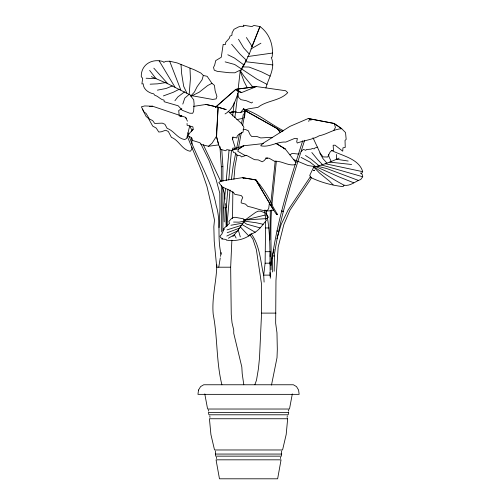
<?xml version="1.0" encoding="UTF-8"?>
<svg xmlns="http://www.w3.org/2000/svg" width="504" height="504" viewBox="0 0 504 504"><rect width="100%" height="100%" fill="white"/><g stroke="black" fill="none" stroke-linecap="round" stroke-linejoin="round"><path stroke-width="0.76" d="M336.502 154.482L336.489 159.251L348.163 161.034M232.52 218.528L232.861 191.514M264.09 282.095L263.693 275.121L265.117 263.189L265.639 221.369M191.873 147.073L191.848 149.316L190.273 151.282C181.812 149.757 179.033 140.181 171.417 137.365L168.33 131.506L165.659 130.246L161.274 131.802L158.773 132.023L156.246 128.098L152.699 126.095L148.397 118.346L146.065 116.399L142.43 109.091M191.904 144.087L191.841 138.014M270.012 264.247L270.043 261.916M270.113 256.486L270.459 251.761M271.07 269.678C271.549 249.763 270.131 229.862 271.517 209.96M271.492 385.087L277.011 357.708L277.32 349.379L276.967 332.76L275.663 323.247L275.965 280.665L278.164 247.118L283.859 224.538L289.995 210.111L310.527 179.418L311.434 177.458M270.308 278.221C269.552 255.465 271.127 232.445 265.847 210.086M249.537 234.417L252.857 238.972L256.378 249.65L261.563 284.401L261.563 313.11L259.522 357.708L258.401 368.884L256.492 380.186L254.854 384.709M231.878 240.162L230.668 267.202L231.242 314.351L232.023 322.812L233.749 330.101L233.749 333.371L241.819 367.013L242.216 373.766L243.804 384.766M219.038 227.6L219.977 208.807L219.769 193.114L216.222 179.953L209.021 160.379L200.894 143.974M216.859 264.877C216.499 281.452 211.655 297.732 213.205 314.351C217.703 337.649 216.153 361.633 221.892 384.766M270.327 210.76L269.879 239.961M270.925 202.507L275.209 161.091M271.858 205.254L276.324 161.286M226.907 226.258L230.038 189.989M233.906 179.311L235.028 166.352L237.182 154.797M224.236 221.886L223.751 207.761L225.515 188.332M226.22 180.558L229.049 150.249M226.195 207.799L227.884 189.195M228.728 179.89L231.481 150.387M237.976 90.682L240.181 71.14L244.698 62.943M232.596 139.488L232.835 137.157M270.919 265.539L271.618 259.484L273.968 249.297M232.634 115.97L234.31 102.23M234.883 117.659L237.762 94.009M280.463 458.564L280.646 457.134M281.623 451.03L281.49 456.151L215.611 456.151L215.479 451.03M287.11 417.388L287.299 415.882M231.424 179.311L233.113 166.352L235.689 153.26M251.817 46.683L259.963 26.58L249.259 54.041L245.12 62.918L240.553 71.196L239.576 70.421L234.814 72.796L228.999 72.708L217.312 71.354L214.282 70.201L213.526 67.435L214.679 65.029L215.737 60.593L221.243 57.286L223.184 44.358L225.54 44.428L225.761 42.267L229.352 38.254L230.044 36.137L231.89 35.318L232.092 32.817L233.976 29.308L238.581 26.914L240.754 26.296L243.904 26.447L243.218 25.2L251.918 26.592L253.909 25.446L259.963 26.58C269.596 33.422 273.829 45.744 272.066 57.166L271.265 57.494C275.89 67.769 268.43 78.07 265.904 87.91M280.967 460.328L277.635 478.8L219.467 478.8L216.134 460.328M218.761 267.202L220.254 257.928M220.506 256.385L221.124 252.523M304.63 140.276C292.793 177.566 280.495 214.956 274.516 253.739L274.176 271.253M238.619 147.099L241.347 132.464M242.638 125.528L245.221 111.668L244.547 111.346M292.32 393.926L289.491 409.027L207.604 409.027L204.782 393.926M236.597 148.636L239.476 134.001M241.441 123.99L243.413 113.98M189.724 125.773L186.675 138.487L184.672 139.551C177.251 138.342 173.93 130.656 167.139 128.381L164.89 124.267L162.282 123.14L154.697 123.436L152.699 120.626L149.297 118.912L146.091 113.45L143.961 111.926L141.385 106.823L144.661 105.947L152.548 106.212L185.648 117.356L186.209 118.579M266.603 218.679L268.411 217.249L266.566 214.641L266.736 213.513L260.599 211.189L258.338 211.144L255.736 212.285L245.108 219.996L238.266 229.963L232.823 236.622M288.345 411.182L288.647 409.878M203.339 75.461L202.072 79.79L197.133 86.669L194.317 92.188L190.751 96.037L193.7 99.798L194.097 103.761L193.624 111.46L192.648 113.293L189.743 113.217L182.215 110.256L178.196 105.79L164.159 101.72L164.039 100.12C160.392 99.716 158.319 96.05 154.76 95.281L153.726 93.845C148.756 93.051 143.167 89.177 143.186 83.74L141.907 83.948L142.663 78.29L141.271 76.684C140.931 64.43 152.208 58.225 163.113 61.576L163.813 62.433L165.488 61.349L169.678 61.217L177.074 62.899L194.456 69.848L200.888 73.049L203.339 75.461L207.131 76.318L211.957 83.343L214.433 85.34L215.139 90.827L216.928 96.39L216.109 98.878L212.631 99.445L191.627 95.659M276.916 238.839L281.131 224.538L288.055 210.111L310.779 176.154M302.677 140.799C290.915 177.773 278.813 214.874 272.878 253.329L272.507 255.811L272.507 271.977M308.744 121.483L309.443 119.253L311 119.996L309.443 119.253M182.794 104.095L184.779 98.129L189.176 94.311L190.436 78.574L189.97 68.248M243.835 118.112L244.761 115.7L244.692 111.189L247.861 108.952L257.979 107.358C266.792 100.302 279.714 101.134 287.746 92.679L285.667 90.739L256.454 86.562L235.872 89.328L215.321 107.346M339.148 158.105C330.958 161.79 322.535 165.161 313.74 167.051L309.721 175.398L310.76 177.509C320.96 182.417 331.84 185.34 343.054 186.631L344.068 185.22C350.343 186.423 355.137 181.346 360.744 179.5L362.729 176.765L362.288 174.56L360.606 173.048L361.809 173.212L362.697 171.669C358.999 158.653 341.744 155.717 331.286 150.318M245.921 60.31L245.284 61.671L272.771 64.921M333.761 130.404L335.425 127.531L334.341 123.467L308.246 118.522L289.92 126.403L262.836 143.413L260.694 145.807C269.369 147.716 277.225 141.391 285.806 142.078L294.783 138.373L297.373 138.461L296.717 141.737L297.247 143.029C304.511 140.244 312.297 139.803 319.227 135.778C326.983 134.297 333.623 129.125 341.737 128.715L345.536 132.565L346.172 139.375L345.019 140.427L345.253 147.388L342.953 147.842L342.733 151.175L335.028 145.202L333.15 145.234L333.49 150.595L331.922 150.412L330.032 152.107L327.739 157.009L323.102 156.92L320.45 153.676L312.997 137.768M266.736 219.851C262.174 225.269 257.979 232.35 250.652 234.158L250.803 234.518C243.936 239.828 234.883 241.435 226.397 240.131L226.157 239.431L221.728 238.953L222.68 238.531L220.67 237.712L219.99 236.2L222.302 233.535L221.955 232.98L222.787 232.048L223.398 230.007L224.456 229.112L223.417 228.86L229.471 223.436L228.898 221.451L231.601 218.434L233.39 217.413L235.292 217.312L243.489 218.824L244.245 220.349L244.9 220.128L243.589 220.128L265.841 218.654M174.913 100.756L177.836 96.951L184.54 91.873M266.755 211.107L268.689 208.65L269.407 202.942L255.761 179.878L242.393 177.666L220.853 181.012L218.805 182.561L222.258 186.934L230.202 190.575L233.787 192.874L234.763 194.305L241.258 195.577L242.745 197.373L241.271 200.976L241.151 202.91L245.517 204.114L247.861 206.432C256.517 207.868 264.625 212.953 273.622 210.029L275.946 213.652L277.043 214.736L276.583 213.803L277.496 214.547L271.215 203.773L271.99 204.485C267.788 195.615 262.313 187.217 255.761 179.878L242.393 177.666L243.829 178.309M191.841 130.971L193.189 129.27M301.222 151.433L303.427 149.405L305.752 150.312L306.489 149.493L311.025 149.159L312.222 148.535L314.25 148.875L315.063 147.911L317.785 147.149M234.971 112.386L240.414 112.675L243.539 108.902C258.294 113.438 270.024 124.066 283.689 130.82M245.221 111.668L244.547 111.989M299.288 153.115L298.368 154.067L292.106 153.392L289.983 154.848M252.542 102.104L251.628 102.967L246.311 100.718L240.975 99.679L238.499 97.348L237.756 93.032M215.466 107.32L235.872 89.328L256.454 86.562L241.662 92.553L238.562 91.766L235.872 89.328L241.662 92.553M187.066 123.455L187.104 125.25L192.868 126.838L193.189 129.081L189.284 133.585L187.866 136.004L191.514 137.504L192.352 140.402L199.868 142.714L201.191 144.478L208.48 146.255L212.083 143.18L216.626 136.042L218.112 107.213L205.972 104.448L193.605 106.376M225.055 113.935C233.333 109.374 235.481 99.918 238.562 91.766L235.872 89.328M211.957 83.343L207.692 85.535L199.231 92.188L191.627 95.949L190.348 95.804M243.47 145.87L238.789 148.926L232.382 149.921L233.667 152.58L235.425 152.92L237.264 155.61L240.257 155.648L241.548 156.92L246.387 155.295M181.812 108.631L178.687 110.565L179.285 116.033M228.388 238.234L234.373 234.732L236.111 238.052M250.885 48.976L260.908 43.218M226.781 236.055L237.422 230.996M179.248 89.233L173.3 92.257L163.384 95.918M229.742 112.865L231.09 112.184L233.755 111.875M232.382 149.921L235.91 148.22L243.804 145.763M240.414 112.675L245.221 110.641L277.483 128.778L280.312 132.514M227.203 232.741L239.639 228.091M172.349 85.938L166.207 88.452L157.399 90.159M222.497 166.742L222.888 166.578L222.497 166.459M226.976 229.893L241.712 225.25M272.929 255.686L272.507 255.811L272.929 256.026M273.76 256.12L274.176 255.994L273.76 255.78M245.108 219.996L265.148 215.038M269.98 272.525L270.32 276.734M236.836 119.612L242.437 118.415M243.218 223.064L230.908 225.244M165.243 82.656L157.632 83.828L150.148 84.187M247.672 56.555L272.614 53.033M149.6 106.596L152.517 106.199M208.48 146.255L218.692 144.9L220.784 149.43L225.773 150.784L226.813 149.625L232.004 150.551L232.835 148.075L235.387 148.157L232.527 139.136L232.949 137.082L236.912 137.97L237.107 136.238L238.783 134.329L242.959 132.287L243.873 127.203L241.989 123.984L228.098 111.17M263.623 143.558L243.697 145.763L238.789 148.926L237.731 151.213L244.352 155.112L247.13 155.692L254.488 159.673L258.206 159.881L262.187 161.784L263.932 160.776L266.364 158.206L269.029 158.18L274.472 161.249C281.66 160.6 287.979 166.213 295.262 164.651M233.321 111.938L231.09 112.184L233.421 112.304M234.807 111.775L236.294 111.617M277.351 230.876L276.948 230.92L277.351 231.216M278.158 231.468L278.561 231.431M234.423 111.8L235.885 111.661M243.054 129.648L245.404 129.459L248.302 130.757L250.041 134.568L251.591 136.433L256.612 136.382L260.744 137.945L270.194 137.359L272.141 137.8M265.52 158.111L267.662 157.998M282.064 210.893L281.66 210.905L282.064 211.233M282.857 211.541L283.254 211.529L282.857 211.201M314.042 170.283C312.348 170.333 315.743 170.276 314.042 170.327M254.98 179.878L255.893 179.878M258.968 184.716L259.881 184.716M264.506 210.086L265.639 218.44L267.309 218.44M265.639 227.959L268.985 227.959M265.425 251.691L270.169 251.691M265.117 263.189L269.861 263.189M230.668 267.202L216.72 267.202L214.213 241.12L213.841 226.712L214.483 219.983L211.39 205.607L206.942 186.348L202.079 172.122L187.305 136.401M263.693 275.121L270.194 275.121M261.563 313.11L275.94 313.11M215.347 454.06L281.749 454.06M216.071 459.824L281.03 459.824M180.923 116.065L181.894 116.09L179.953 116.09L180.923 116.122M233.566 222.056L238.997 222.157L244.453 221.124L256.246 222.762L263.17 224.286M242.563 66.912L249.052 67.045L261.28 71.757L270.163 76.129M146.122 78.24L156.032 78.668L149.638 70.377M223.751 207.761L224.211 207.78M225.118 207.824L225.578 207.843L226.214 226.573M329.799 162.137L351.622 164.499M283.67 148.68L285.169 148.888L296.087 162.723M308.246 118.522L334.089 123.474L341.737 128.715L334.385 123.644M325.225 163.712L362.697 171.669M205.972 104.448L218.112 107.213L226.397 109.658M260.102 227.896L246.576 224.104L243.835 222.094M317.381 166.162L327.115 168.676L358.634 180.52M225.143 61.872L234.669 64.474L241.693 69.124M321.565 164.978L362.729 176.765M225.742 109.456L218.112 107.213L216.367 136.004L218.692 144.9L216.43 136.351M219.92 146.387L221.325 166.66L221.716 166.78M353.751 182.807L338.738 176.778L315.75 166.597L309.922 162.049L301.115 157.424M151.357 76.646L167.794 83.758L191.848 95.804M293.87 159.686L308.038 165.57L313.337 166.352C323.209 173.156 333.484 179.563 344.068 185.22M227.814 54.747L234.379 57.979L243.98 64.991M267.007 84.351L256.939 79.128L241.492 68.897M282.404 131.506L245.221 110.641L243.539 108.902L245.221 110.641M242.172 224.62L255.213 232.281M276.261 143.52L285.169 148.888L275.959 143.375M305.493 155.453L311.214 159.239L319.019 165.728M246.368 60.247L240.068 54.205L231.645 44.295M333.119 184.823L329.666 181.32L319.467 172.998L313.74 167.051M322.541 164.638L317.766 159.781L311.825 152.523M257.664 181.837L255.761 179.878L273.622 210.029L269.375 203.188M240.433 226.995L248.831 236.004M249.259 54.041L243.671 47.88L238.499 39.262M153.833 68.179L167.794 83.758M326.907 163.132L322.869 158.489L319.845 152.977M277.704 128.999L280.382 132.59M251.206 233.825C260.051 245.599 260.429 261.57 263.693 275.449M253.121 87.4L243.848 76.003L240.427 70.888M246.424 37.517L252.176 46.563M159.144 60.795L175.008 87.205M247.313 87.835L244.119 81.661L240.181 71.14M187.45 121.193L185.648 117.356M203.263 144.654L220.733 181.415M331.248 161.513L329.074 156.939L328.419 154.255M190.121 126.58L191.476 129.446L191.577 131.783M186.858 93.095L183.67 86.272L181.648 73.647L181.012 64.512M169.678 61.217L180.791 89.964M187.929 132.779L188.716 134.952M189.239 136.401L190.556 140.03C198.998 161.916 211.882 182.284 216.197 205.607C221.212 221.508 216.953 238.241 221.149 254.23M222.51 187.268L224.286 193.114L225.011 199.093M238.266 229.963L240.307 236.88M208.454 409.878L208.757 411.182M216.455 457.134L216.638 458.564M209.803 415.882L209.992 417.388M225.559 203.572L226.195 208.807L226.787 226.031M221.779 149.631L222.907 166.358L222.888 181.497M265.639 218.44L265.639 219.901M222.888 186.99L222.888 230.945M221.325 166.66L221.325 181.56M221.325 185.478L221.325 231.752M287.664 418.748L286.184 434.498L282.568 449.971L214.534 449.971L210.911 434.498L209.431 418.748L287.664 418.748M198.5 390.065L197.959 394.355L299.143 394.355L298.595 390.065L296.51 386.599L293.366 384.76L203.736 384.76L200.592 386.599L198.5 390.065M288.697 412.461L288.156 414.792L208.939 414.792L208.404 412.461L288.697 412.461"/></g></svg>
